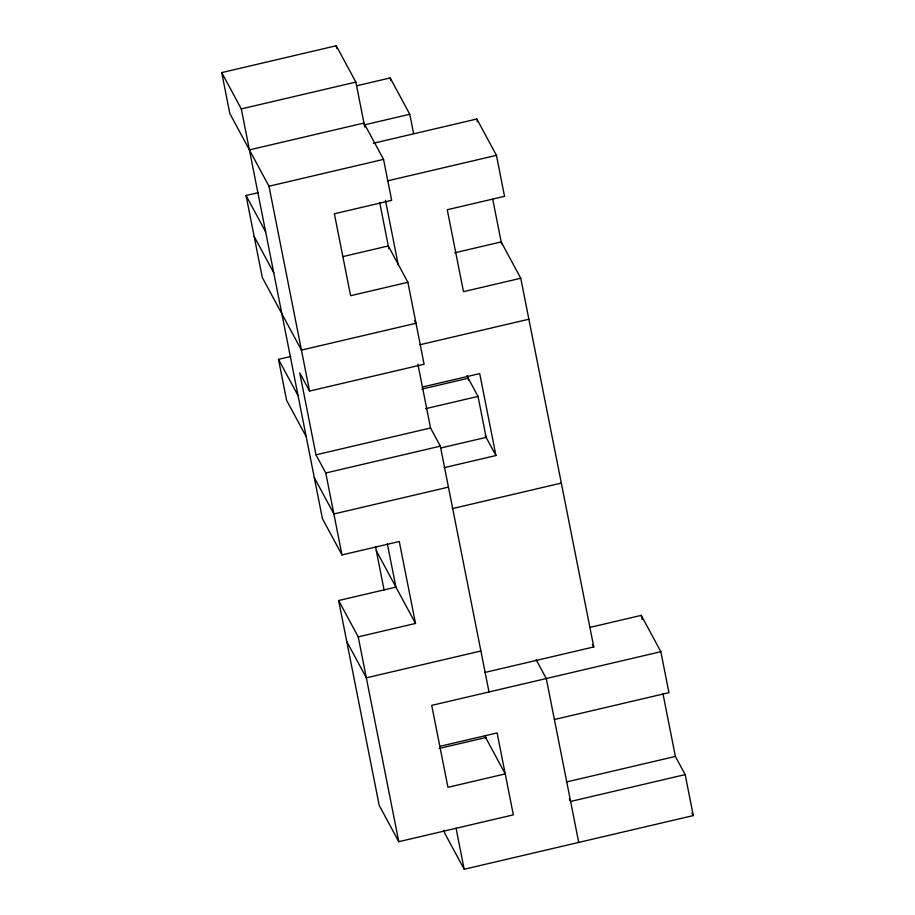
<?xml version="1.0" encoding="UTF-8"?>
<svg xmlns="http://www.w3.org/2000/svg" width="915" height="915" viewBox="0 0 915 915"><rect width="100%" height="100%" fill="white"/><g stroke="black" fill="none" stroke-linecap="round" stroke-linejoin="round"><path stroke-width="1.37" d="M342.759 256.623L388.303 245.952L407.884 282.289L424.103 364.227L309.544 391.06L268.987 186.225L229.825 113.552L221.716 72.594L336.274 45.75L355.855 82.087L364.776 127.151M221.716 72.594L241.297 108.919L355.855 82.087M357.067 85.69L390.19 77.935L409.771 114.261L413.557 133.384M249.406 149.888L363.964 123.056L383.545 159.382L391.666 200.351L334.375 213.778L350.605 295.705L407.884 282.289M364.227 124.932L409.771 114.261M373.331 143.266L476.841 119.019L496.433 155.344L504.542 196.313L447.263 209.729L463.482 291.668L520.761 278.252L593.766 646.951L484.733 672.502M268.987 186.225L383.545 159.382M414.644 320.753L415.993 323.258L301.435 350.09L262.273 277.428L246.044 195.49L258.327 192.619M387.388 180.895L496.433 155.344M454.812 252.78L501.18 241.915L520.761 278.252M306.193 436.661L286.612 400.324L278.492 359.355L290.764 356.484M419.836 344.761L528.87 319.221M422.433 387.022L479.712 373.606L495.93 455.533L444.107 467.679M421.872 389.104L468.24 378.238M425.578 408.696L478.03 396.401L486.14 437.37L441.133 447.915M309.544 391.06L299.754 372.897L315.984 454.824L430.542 427.991L440.332 446.154L488.999 691.957M315.984 454.824L325.774 472.998L440.332 446.154M448.442 487.123L333.884 513.967L314.303 477.63M452.285 508.637L561.318 483.086M241.297 108.919L322.412 518.599L341.993 554.936L399.272 541.508L415.501 623.447L358.223 636.863L338.642 600.526L395.921 587.11L387.32 543.693M480.89 651L366.332 677.832L346.751 641.495M590.186 627.335L641.255 615.372L660.836 651.697L668.957 692.666L554.387 719.51M660.836 651.697L431.72 705.385L447.95 787.312L505.229 773.896L485.648 737.559M439.829 746.343L497.108 732.926L513.338 814.865L398.78 841.697L379.199 805.372L338.642 600.526M439.269 748.424L486.334 737.399M566.351 781.982L675.384 756.442L685.175 774.605L693.284 815.574L464.168 869.25L444.587 832.913L444.05 830.18M685.175 774.605L570.617 801.449L569.313 799.024M466.89 375.733L478.03 396.401M691.934 813.069L693.284 815.574M485.122 435.494L495.93 455.533M592.417 644.446L593.766 646.951M536.156 659.749L546.278 678.541L578.726 842.406M246.044 195.49L265.625 231.827M254.164 236.459L273.745 272.796M278.492 359.355L298.073 395.692M376.328 550.773L415.501 623.447M663.009 693.947L675.384 756.442M641.255 615.372L642.09 619.569M476.841 119.019L477.39 121.741M492.728 199.196L501.603 244.019M467.828 376.156L468.652 380.32M390.19 77.935L390.739 80.657M385.478 200.396L398.231 264.824M417.892 364.113L430.542 427.991M379.702 202.535L388.852 248.754M485.225 735.466L485.785 738.256M336.274 45.75L336.823 48.552M456.059 828.281L464.168 869.25M375.505 546.575L384.094 589.992M325.774 472.998L341.993 554.936M358.223 636.863L398.78 841.697"/></g></svg>
